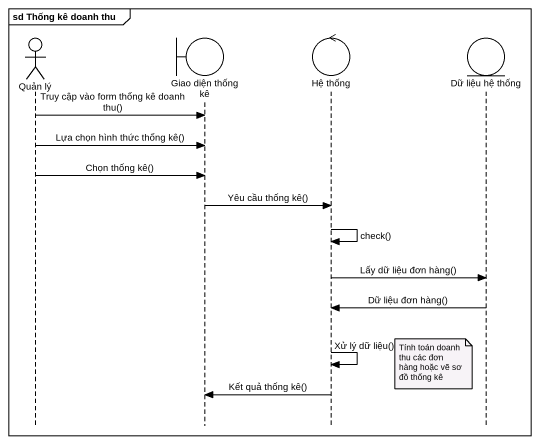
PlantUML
@startuml
mainframe sd Thống kê doanh thu
hide footbox
actor "Quản lý" as Quản_lý
boundary "Giao diện thống kê" as Giao_diện_thống_kê
control "Hệ thống" as Hệ_thống
entity "Dữ liệu hệ thống" as Dữ_liệu_hệ_thống

Quản_lý -> Giao_diện_thống_kê : Truy cập vào form thống kê doanh thu()
Quản_lý -> Giao_diện_thống_kê : Lựa chọn hình thức thống kê()
Quản_lý -> Giao_diện_thống_kê : Chọn thống kê()
Giao_diện_thống_kê -> Hệ_thống : Yêu cầu thống kê()
Hệ_thống -> Hệ_thống : check()
Hệ_thống -> Dữ_liệu_hệ_thống : Lấy dữ liệu đơn hàng()
Dữ_liệu_hệ_thống -> Hệ_thống : Dữ liệu đơn hàng()
Hệ_thống -> Hệ_thống : Xử lý dữ liệu()
note left of Dữ_liệu_hệ_thống : Tính toán doanh thu các đơn hàng hoặc vẽ sơ đồ thống kê
Hệ_thống -> Giao_diện_thống_kê : Kết quả thống kê()
@enduml
